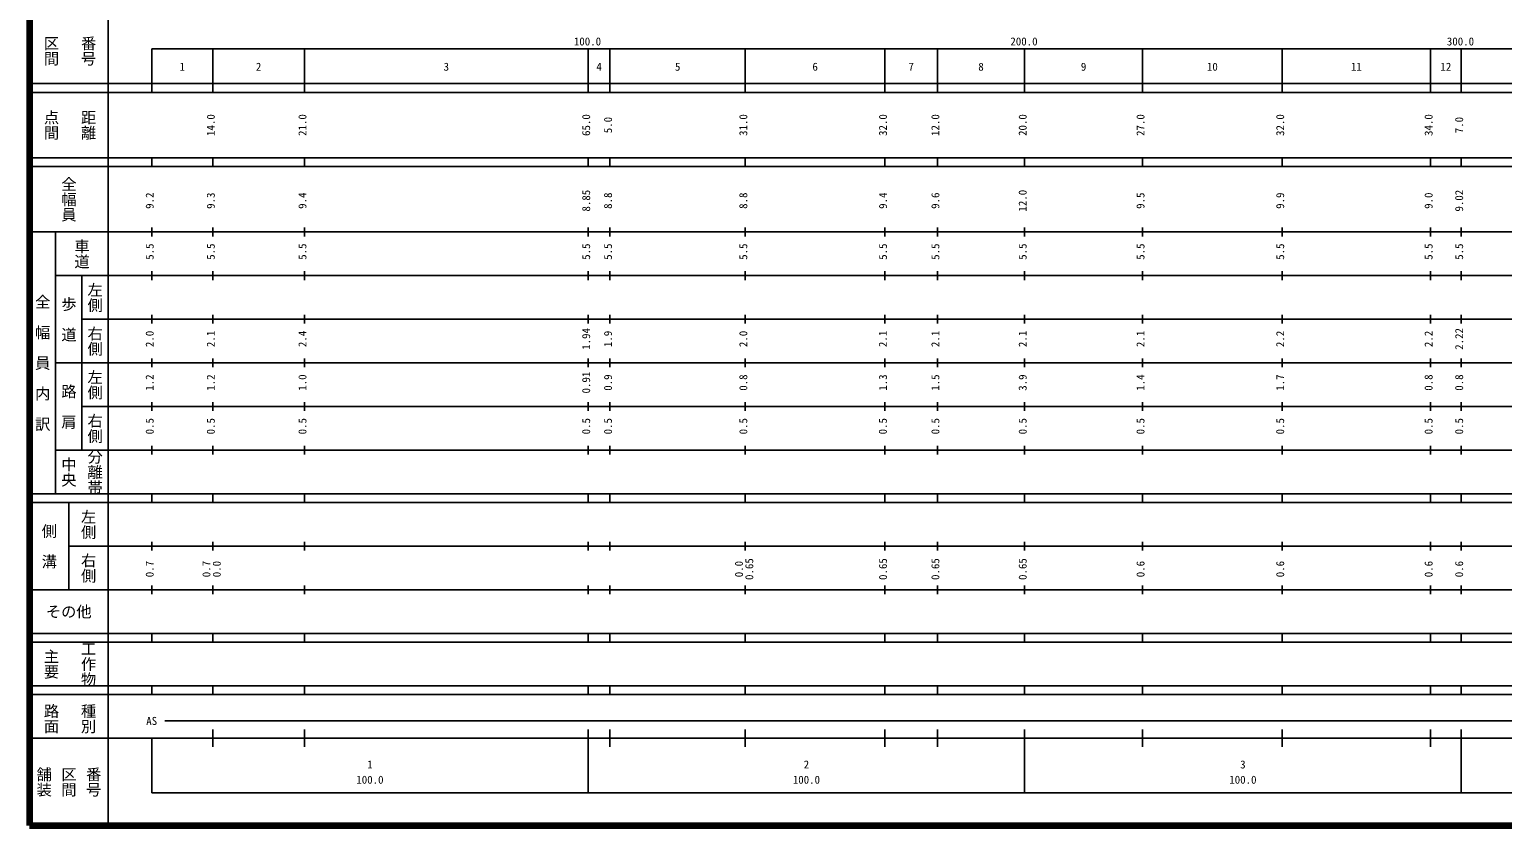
# Model space of a CAD drawing. Units: millimetres on the paper, enlarged 1000 times. Extents: x 40000 to 680000, y 20000 to 380000.
# Drawn here: x 40000 to 377482, y 20000 to 202409 of the extents above; entities that cross this region are included whole.
import ezdxf
from ezdxf.enums import TextEntityAlignment as Align

# ---------------------------------------------------------------- set-up
doc = ezdxf.new("R2010")
doc.units = ezdxf.units.MM
doc.header["$LTSCALE"] = 1000
doc.layers.add('M-TTL', color=2, linetype='Continuous', lineweight=140)
doc.layers.add('M-TTL-BAND', color=7, linetype='Continuous', lineweight=25)
doc.styles.add('@ＭＳ ゴシック', font='')
doc.styles.add('ＭＳ ゴシック', font='')
doc.styles.get('@ＭＳ ゴシック').set_extended_font_data('@MS Gothic')
doc.styles.get('ＭＳ ゴシック').set_extended_font_data('MS Gothic')

msp = doc.modelspace()

# ---------------------------------------------------------------- linework, layer by layer
at = {"layer": 'M-TTL'}
for p, q in [((40000, 380000), (40000, 20000)), ((40000, 20000), (680000, 20000))]:
    msp.add_line(p, q, dxfattribs=at)
at = {"layer": 'M-TTL-BAND'}
for p, q in [((58000, 370000), (58000, 20000)), ((68000, 198000), (579000, 198000)), ((68000, 198000), (68000, 188000)), ((82000, 188000), (82000, 198000)), ((103000, 188000), (103000, 198000)), ((168000, 188000), (168000, 198000)), ((173000, 188000), (173000, 198000)), ((204000, 188000), (204000, 198000)), ((236000, 188000), (236000, 198000)), ((248000, 188000), (248000, 198000)), ((268000, 188000), (268000, 198000)), ((295000, 188000), (295000, 198000)), ((327000, 188000), (327000, 198000)), ((361000, 188000), (361000, 198000)), ((368000, 188000), (368000, 198000)), ((40000, 190000), (579000, 190000)), ((40000, 188000), (579000, 188000)), ((40000, 173000), (579000, 173000)), ((68000, 171000), (68000, 173000)), ((82000, 171000), (82000, 173000)), ((103000, 171000), (103000, 173000)), ((168000, 171000), (168000, 173000)), ((173000, 171000), (173000, 173000)), ((204000, 171000), (204000, 173000)), ((236000, 171000), (236000, 173000)), ((248000, 171000), (248000, 173000)), ((268000, 171000), (268000, 173000)), ((295000, 171000), (295000, 173000)), ((327000, 171000), (327000, 173000)), ((361000, 171000), (361000, 173000)), ((368000, 171000), (368000, 173000)), ((40000, 171000), (579000, 171000)), ((40000, 156000), (579000, 156000)), ((46000, 96000), (46000, 156000)), ((68000, 155000), (68000, 157000)), ((82000, 155000), (82000, 157000)), ((103000, 155000), (103000, 157000)), ((168000, 155000), (168000, 157000)), ((173000, 155000), (173000, 157000)), ((204000, 155000), (204000, 157000)), ((236000, 155000), (236000, 157000)), ((248000, 155000), (248000, 157000)), ((268000, 155000), (268000, 157000)), ((295000, 155000), (295000, 157000)), ((327000, 155000), (327000, 157000)), ((361000, 155000), (361000, 157000)), ((368000, 155000), (368000, 157000)), ((46000, 146000), (579000, 146000)), ((52000, 146000), (52000, 106000)), ((68000, 145000), (68000, 147000)), ((82000, 145000), (82000, 147000)), ((103000, 145000), (103000, 147000)), ((168000, 145000), (168000, 147000)), ((173000, 145000), (173000, 147000)), ((204000, 145000), (204000, 147000)), ((236000, 145000), (236000, 147000)), ((248000, 145000), (248000, 147000)), ((268000, 145000), (268000, 147000)), ((295000, 145000), (295000, 147000)), ((327000, 145000), (327000, 147000)), ((361000, 145000), (361000, 147000)), ((368000, 145000), (368000, 147000)), ((52000, 136000), (579000, 136000)), ((68000, 135000), (68000, 137000)), ((82000, 135000), (82000, 137000)), ((103000, 135000), (103000, 137000)), ((168000, 135000), (168000, 137000)), ((173000, 135000), (173000, 137000)), ((204000, 135000), (204000, 137000)), ((236000, 135000), (236000, 137000)), ((248000, 135000), (248000, 137000)), ((268000, 135000), (268000, 137000)), ((295000, 135000), (295000, 137000)), ((327000, 135000), (327000, 137000)), ((361000, 135000), (361000, 137000)), ((368000, 135000), (368000, 137000)), ((46000, 126000), (579000, 126000)), ((68000, 125000), (68000, 127000)), ((82000, 125000), (82000, 127000)), ((103000, 125000), (103000, 127000)), ((168000, 125000), (168000, 127000)), ((173000, 125000), (173000, 127000)), ((204000, 125000), (204000, 127000)), ((236000, 125000), (236000, 127000)), ((248000, 125000), (248000, 127000)), ((268000, 125000), (268000, 127000)), ((295000, 125000), (295000, 127000)), ((327000, 125000), (327000, 127000)), ((361000, 125000), (361000, 127000)), ((368000, 125000), (368000, 127000)), ((52000, 116000), (579000, 116000)), ((68000, 115000), (68000, 117000)), ((82000, 115000), (82000, 117000)), ((103000, 115000), (103000, 117000)), ((168000, 115000), (168000, 117000)), ((173000, 115000), (173000, 117000)), ((204000, 115000), (204000, 117000)), ((236000, 115000), (236000, 117000)), ((248000, 115000), (248000, 117000)), ((268000, 115000), (268000, 117000)), ((295000, 115000), (295000, 117000)), ((327000, 115000), (327000, 117000)), ((361000, 115000), (361000, 117000)), ((368000, 115000), (368000, 117000)), ((46000, 106000), (579000, 106000)), ((68000, 105000), (68000, 107000)), ((82000, 105000), (82000, 107000)), ((103000, 105000), (103000, 107000)), ((168000, 105000), (168000, 107000)), ((173000, 105000), (173000, 107000)), ((204000, 105000), (204000, 107000)), ((236000, 105000), (236000, 107000)), ((248000, 105000), (248000, 107000)), ((268000, 105000), (268000, 107000)), ((295000, 105000), (295000, 107000)), ((327000, 105000), (327000, 107000)), ((361000, 105000), (361000, 107000)), ((368000, 105000), (368000, 107000)), ((40000, 96000), (579000, 96000)), ((68000, 94000), (68000, 96000)), ((82000, 94000), (82000, 96000)), ((103000, 94000), (103000, 96000)), ((168000, 94000), (168000, 96000)), ((173000, 94000), (173000, 96000)), ((204000, 94000), (204000, 96000)), ((236000, 94000), (236000, 96000)), ((248000, 94000), (248000, 96000)), ((268000, 94000), (268000, 96000)), ((295000, 94000), (295000, 96000)), ((327000, 94000), (327000, 96000)), ((361000, 94000), (361000, 96000)), ((368000, 94000), (368000, 96000)), ((40000, 94000), (579000, 94000)), ((49000, 94000), (49000, 74000)), ((68000, 83000), (68000, 85000)), ((82000, 83000), (82000, 85000)), ((103000, 83000), (103000, 85000)), ((168000, 83000), (168000, 85000)), ((173000, 83000), (173000, 85000)), ((204000, 83000), (204000, 85000)), ((236000, 83000), (236000, 85000)), ((248000, 83000), (248000, 85000)), ((268000, 83000), (268000, 85000)), ((295000, 83000), (295000, 85000)), ((327000, 83000), (327000, 85000)), ((361000, 83000), (361000, 85000)), ((368000, 83000), (368000, 85000)), ((49000, 84000), (579000, 84000)), ((68000, 73000), (68000, 75000)), ((82000, 73000), (82000, 75000)), ((103000, 73000), (103000, 75000)), ((168000, 73000), (168000, 75000)), ((173000, 73000), (173000, 75000)), ((204000, 73000), (204000, 75000)), ((236000, 73000), (236000, 75000)), ((248000, 73000), (248000, 75000)), ((268000, 73000), (268000, 75000)), ((295000, 73000), (295000, 75000)), ((327000, 73000), (327000, 75000)), ((361000, 73000), (361000, 75000)), ((368000, 73000), (368000, 75000)), ((40000, 74000), (579000, 74000)), ((40000, 64000), (579000, 64000)), ((40000, 62000), (579000, 62000)), ((68000, 62000), (68000, 64000)), ((82000, 62000), (82000, 64000)), ((103000, 62000), (103000, 64000)), ((168000, 62000), (168000, 64000)), ((173000, 62000), (173000, 64000)), ((204000, 62000), (204000, 64000)), ((236000, 62000), (236000, 64000)), ((248000, 62000), (248000, 64000)), ((268000, 62000), (268000, 64000)), ((295000, 62000), (295000, 64000)), ((327000, 62000), (327000, 64000)), ((361000, 62000), (361000, 64000)), ((368000, 62000), (368000, 64000)), ((40000, 52000), (579000, 52000)), ((68000, 50000), (68000, 52000)), ((82000, 50000), (82000, 52000)), ((103000, 50000), (103000, 52000)), ((168000, 50000), (168000, 52000)), ((173000, 50000), (173000, 52000)), ((204000, 50000), (204000, 52000)), ((236000, 50000), (236000, 52000)), ((248000, 50000), (248000, 52000)), ((268000, 50000), (268000, 52000)), ((295000, 50000), (295000, 52000)), ((327000, 50000), (327000, 52000)), ((361000, 50000), (361000, 52000)), ((368000, 50000), (368000, 52000)), ((40000, 50000), (579000, 50000)), ((71000, 44000), (565000, 44000)), ((82000, 38000), (82000, 42000)), ((103000, 38000), (103000, 42000)), ((168000, 27500), (168000, 42000)), ((173000, 38000), (173000, 42000)), ((204000, 38000), (204000, 42000)), ((236000, 38000), (236000, 42000)), ((248000, 38000), (248000, 42000)), ((268000, 27500), (268000, 42000)), ((295000, 38000), (295000, 42000)), ((327000, 38000), (327000, 42000)), ((361000, 38000), (361000, 42000)), ((368000, 27500), (368000, 42000)), ((40000, 40000), (579000, 40000)), ((68000, 40000), (68000, 27500)), ((68000, 27500), (579000, 27500))]:
    msp.add_line(p, q, dxfattribs=at)

# ---------------------------------------------------------------- texts
at = {"layer": 'M-TTL-BAND', "style": '@ＭＳ ゴシック'}
for s, p in [('区間', (45000, 197500)), ('番号', (53500, 197500)), ('点間', (45000, 180500)), ('距離', (53500, 180500)), ('全幅員', (49000, 163500)), ('車道', (52000, 151000)), ('左側', (55000, 141000)), ('全\u3000幅\u3000員\u3000内\u3000訳', (43000, 126000)), ('歩\u3000道', (49000, 136000)), ('右側', (55000, 131000)), ('左側', (55000, 121000)), ('路\u3000肩', (49000, 116000)), ('右側', (55000, 111000)), ('分離帯', (55000, 101000)), ('中央', (49000, 101000)), ('左側', (53500, 89000)), ('側\u3000溝', (44500, 84000)), ('右側', (53500, 79000)), ('工作物', (53500, 57000)), ('主要', (45000, 57000)), ('路面', (45000, 44500)), ('種別', (53500, 44500)), ('舗装', (43333, 30000)), ('区間', (49000, 30000)), ('番号', (54667, 30000))]:
    msp.add_text(s, height=2566, rotation=270, dxfattribs=at).set_placement(p, align=Align.MIDDLE_CENTER)
at = {"layer": 'M-TTL-BAND', "style": 'ＭＳ ゴシック'}
for s, p in [('100.0', (167844, 198195)), ('200.0', (267844, 198195)), ('300.0', (367844, 198195)), ('1', (75000, 192405)), ('2', (92500, 192405)), ('3', (135500, 192405)), ('4', (170500, 192405)), ('5', (188500, 192405)), ('6', (220000, 192405)), ('7', (242000, 192405)), ('8', (258000, 192405)), ('9', (281500, 192405)), ('10', (311000, 192405)), ('11', (344000, 192405)), ('12', (364500, 192405)), ('AS', (68000, 42500)), ('1', (118000, 32523)), ('2', (218000, 32523)), ('3', (318000, 32523)), ('100.0', (118000, 29033)), ('100.0', (218000, 29033)), ('100.0', (318000, 29033))]:
    msp.add_text(s, height=1833, dxfattribs=at).set_placement(p, align=Align.BOTTOM_CENTER)
for s, p in [('14.0', (83000, 180500)), ('21.0', (104000, 180500)), ('65.0', (169000, 180500)), ('31.0', (205000, 180500)), ('32.0', (237000, 180500)), ('12.0', (249000, 180500)), ('20.0', (269000, 180500)), ('27.0', (296000, 180500)), ('32.0', (328000, 180500)), ('34.0', (362000, 180500)), ('5.0', (174000, 180500)), ('7.0', (369000, 180500)), ('8.85', (169000, 163174)), ('12.0', (269000, 163174)), ('9.02', (369000, 163174)), ('9.2', (69000, 163174)), ('9.3', (83000, 163174)), ('9.4', (104000, 163174)), ('8.8', (174000, 163174)), ('8.8', (205000, 163174)), ('9.4', (237000, 163174)), ('9.6', (249000, 163174)), ('9.5', (296000, 163174)), ('9.9', (328000, 163174)), ('9.0', (362000, 163174)), ('5.5', (69000, 151500)), ('5.5', (83000, 151500)), ('5.5', (104000, 151500)), ('5.5', (169000, 151500)), ('5.5', (174000, 151500)), ('5.5', (205000, 151500)), ('5.5', (237000, 151500)), ('5.5', (249000, 151500)), ('5.5', (269000, 151500)), ('5.5', (296000, 151500)), ('5.5', (328000, 151500)), ('5.5', (362000, 151500)), ('5.5', (369000, 151500)), ('2.0', (69000, 131500)), ('2.1', (83000, 131500)), ('2.4', (104000, 131500)), ('1.94', (169000, 131500)), ('1.9', (174000, 131500)), ('2.0', (205000, 131500)), ('2.1', (236972, 131500)), ('2.1', (249001, 131500)), ('2.1', (269000, 131500)), ('2.1', (296000, 131500)), ('2.2', (328000, 131500)), ('2.2', (362000, 131500)), ('2.22', (369000, 131500)), ('1.2', (69000, 121500)), ('1.2', (83000, 121500)), ('1.0', (104000, 121500)), ('0.91', (169000, 121500)), ('0.9', (174000, 121500)), ('0.8', (205000, 121500)), ('1.3', (237000, 121500)), ('1.5', (249000, 121500)), ('3.9', (269000, 121500)), ('1.4', (296000, 121500)), ('1.7', (328000, 121500)), ('0.8', (362000, 121500)), ('0.8', (369000, 121500)), ('0.5', (69000, 111500)), ('0.5', (83000, 111500)), ('0.5', (104000, 111500)), ('0.5', (169000, 111500)), ('0.5', (174000, 111500)), ('0.5', (205000, 111500)), ('0.5', (236972, 111500)), ('0.5', (249001, 111500)), ('0.5', (269000, 111500)), ('0.5', (296000, 111500)), ('0.5', (328000, 111500)), ('0.5', (362000, 111500)), ('0.5', (369000, 111500)), ('0.65', (206370, 78764)), ('0.65', (237000, 78764)), ('0.65', (249000, 78764)), ('0.65', (269000, 78764)), ('0.7', (69000, 78764)), ('0.7', (82000, 78764)), ('0.0', (84370, 78764)), ('0.0', (204000, 78764)), ('0.6', (296000, 78764)), ('0.6', (328000, 78764)), ('0.6', (362000, 78764)), ('0.6', (369000, 78764))]:
    msp.add_text(s, height=1833, rotation=90, dxfattribs=at).set_placement(p, align=Align.BOTTOM_CENTER)
msp.add_text('その他', height=2566, dxfattribs=at).set_placement((49000, 69000), align=Align.MIDDLE_CENTER)

doc.saveas('drawing.dxf')
